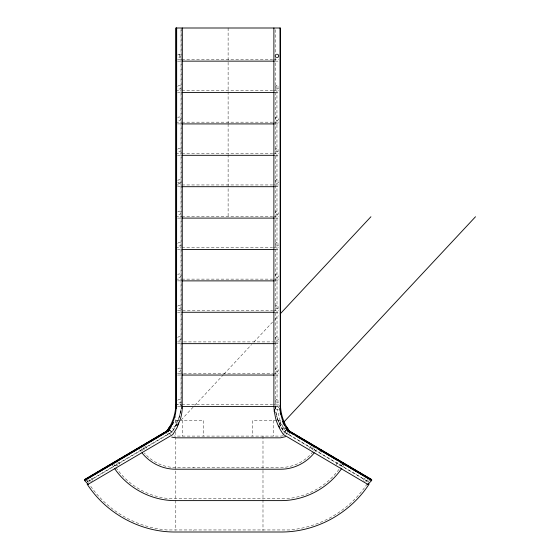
<?xml version="1.0" encoding="UTF-8"?>
<svg xmlns="http://www.w3.org/2000/svg" width="560" height="560" viewBox="0 0 560 560"><rect width="100%" height="100%" fill="white"/><g stroke="black" fill="none" stroke-linecap="round" stroke-linejoin="round"><path stroke-width="0.42" stroke-dasharray="2.8 2.1" d="M176.134 420.385L175.819 425.691L172.165 427.847M181.125 406.455L181.132 404.761L177.541 404.663M275.289 408.849C273.245 404.53 281.701 409.598 278.81 404.845M180.859 409.654L179.445 416.738L177.877 421.351M283.794 434.119L284.235 432.138L280.273 425.698L276.787 416.745M181.195 404.873L181.146 404.929A64.673 55.461 0 0 1 181.083 406.532M178.696 419.09L179.396 416.787A64.673 55.461 0 0 0 180.803 409.724M175.91 425.74L176.946 423.57M176.995 423.521L174.762 427.854M174.797 427.833L171.983 432.152L87.92 481.754L85.666 479.15M341.327 465.969L343.224 462.749M342.79 466.921L343.567 465.605M368.081 482.398L369.824 479.444M172.018 432.131L169.218 429.856M315.112 451.64L316.477 449.743M289.548 433.426L288.106 434.945M176.988 424.431L175.798 425.705L175.798 416.458M181.167 419.958L194.292 405.902M194.887 405.258L223.524 374.591M224.126 373.947L251.573 344.554M253.953 341.999L274.239 320.278M274.841 319.634L278.418 315.805M282.219 423.787L280.434 425.705L284.795 428.281M287.021 429.877L284.2 432.117L368.326 481.747L284.305 431.823L280.427 425.474M87.885 481.46L171.906 431.844L175.798 425.481L179.284 416.549A64.512 55.321 0 0 0 180.684 409.5M275.541 409.507L279.013 409.178L278.796 406.924M177.541 59.388L181.195 59.43M181.902 59.388L272.587 59.388M273.455 59.388L278.691 59.388M177.541 61.138L181.027 61.138M275.198 61.138L278.691 61.138M175.798 90.783L181.027 90.783M181.902 90.783L272.587 90.783M273.455 90.783L278.691 90.783M177.541 92.526L181.027 92.526M275.198 92.526L278.691 92.526M175.798 122.171L181.027 122.171M181.902 122.171L272.587 122.171M273.455 122.171L278.691 122.171M177.541 123.914L181.027 123.914M275.198 123.914L278.691 123.914M175.798 153.566L181.027 153.566M181.902 153.566L272.587 153.566M273.455 153.566L278.691 153.566M177.541 155.309L181.027 155.309M275.198 155.309L278.691 155.309M175.798 184.954L181.027 184.954M181.902 184.954L272.587 184.954M273.455 184.954L278.691 184.954M177.541 186.697L181.027 186.697M275.198 186.697L278.691 186.697M175.798 216.349L181.027 216.349M181.902 216.349L272.587 216.349M273.455 216.349L278.691 216.349M177.541 218.092L181.027 218.092M275.198 218.092L278.691 218.092M175.798 247.737L181.027 247.737M181.902 247.737L272.587 247.737M273.455 247.737L278.691 247.737M177.541 249.48L181.027 249.48M275.198 249.48L278.691 249.48M175.798 279.125L181.027 279.125M181.902 279.125L272.587 279.125M273.455 279.125L278.691 279.125M177.541 280.875L181.027 280.875M275.198 280.875L278.691 280.875M177.541 310.52L272.587 310.52M273.455 310.52L278.691 310.52M177.541 312.263L181.027 312.263M275.198 312.263L278.691 312.263M177.541 341.908L182.77 341.908M183.645 341.908L272.587 341.908M273.455 341.908L278.691 341.908M177.541 343.651L181.027 343.651M275.198 343.651L278.691 343.651M177.541 373.303L182.77 373.303M183.645 373.303L272.587 373.303M273.455 373.303L278.691 373.303M177.541 375.046L181.027 375.046M275.198 375.046L278.691 375.046M175.798 404.691L181.027 404.691L181.027 29.743M181.902 404.691L272.587 404.691M273.455 404.691L278.691 404.691M177.541 406.434L181.027 406.434M275.198 406.434L278.691 406.434M175.798 420.385L178.626 420.385M179.452 420.385L203.7 420.385L203.7 436.086M276.773 420.385L252.532 420.385L252.532 436.086M277.606 420.385L280.434 420.385L280.434 425.705L280.091 420.385M319.333 450.716L322.322 452.48M341.775 463.953L344.771 465.724M275.135 407.253L275.345 408.919M168.119 434.945L166.677 433.426M275.156 407.288L275.121 405.72M139.748 449.743L141.113 451.64M113.379 463.393L114.898 465.969A72.695 72.695 0 0 0 169.365 498.645L286.86 498.645A72.695 72.695 0 0 0 340.417 467.334M111.888 464.296L113.435 466.921M86.842 480.179L88.585 483.14M280.119 420.623L277.277 409.346M276.192 414.393L276.836 416.794A63.917 55.216 -31 0 0 282.723 429.905M275.891 411.88L276.948 416.563A63.245 54.635 -31 0 0 279.391 423.318M275.779 412.104L276.248 414.463M275.464 408.716L275.198 56.777M277.053 407.022L276.941 85.547M275.198 29.743L275.198 53.284M273.455 420.385L273.455 436.086M262.99 436.086L262.99 530.705M228.116 28L228.116 123.046M228.116 123.914L228.116 153.566M228.116 154.434L228.116 216.349M193.235 467.474L193.235 467.922M193.235 498.862L193.235 499.317M193.235 530.257L193.235 530.705M182.77 420.385L182.77 436.086M181.146 28L181.146 404.929M179.284 54.159L179.284 57.645M175.798 431.809L175.798 530.257M177.772 243.376A1.743 1.743 0 0 1 180.404 242.914A1.743 1.743 0 0 1 180.404 245.588A1.743 1.743 0 0 1 177.772 245.119M177.772 149.205A1.743 1.743 0 0 1 180.404 148.743A1.743 1.743 0 0 1 180.404 151.41A1.743 1.743 0 0 1 177.772 150.948M278.628 338.877A1.743 1.743 0 0 1 275.947 339.85A1.743 1.743 0 0 1 275.947 336.994A1.743 1.743 0 0 1 278.628 337.974M177.772 337.547A1.743 1.743 0 0 1 180.404 337.085A1.743 1.743 0 0 1 180.404 339.759A1.743 1.743 0 0 1 177.772 339.297M367.171 483.854A104.118 104.118 0 0 1 289.632 529.949L166.593 529.949A104.118 104.118 0 0 1 90.013 485.268M278.628 401.653A1.743 1.743 0 0 1 275.947 402.633A1.743 1.743 0 0 1 275.947 399.777A1.743 1.743 0 0 1 278.628 400.75M177.772 400.33A1.743 1.743 0 0 1 180.404 399.868A1.743 1.743 0 0 1 180.404 402.542A1.743 1.743 0 0 1 177.772 402.073M285.663 430.85A62.433 53.935 -31 0 1 282.03 424.879M177.772 55.034A1.743 1.743 0 0 1 180.404 54.565A1.743 1.743 0 0 1 180.404 57.239A1.743 1.743 0 0 1 177.772 56.777M91.196 478.247A1.743 1.743 0 0 1 92.253 480.809M91.616 481.446A1.743 1.743 0 0 1 91.196 481.621M90.293 481.621A1.743 1.743 0 0 1 89.061 479.486M177.772 306.159A1.743 1.743 0 0 1 180.404 305.697A1.743 1.743 0 0 1 180.404 308.364A1.743 1.743 0 0 1 177.772 307.902M177.772 86.422A1.743 1.743 0 0 1 180.404 85.96A1.743 1.743 0 0 1 180.404 88.627A1.743 1.743 0 0 1 177.772 88.165M278.628 370.265A1.743 1.743 0 0 1 275.947 371.245A1.743 1.743 0 0 1 275.947 368.382A1.743 1.743 0 0 1 278.628 369.362M177.772 180.593A1.743 1.743 0 0 1 180.971 181.916M177.772 368.942A1.743 1.743 0 0 1 180.404 368.48A1.743 1.743 0 0 1 180.404 371.147A1.743 1.743 0 0 1 177.772 370.685M278.628 181.916A1.743 1.743 0 0 1 275.947 182.896A1.743 1.743 0 0 1 275.947 180.04A1.743 1.743 0 0 1 278.628 181.013M278.628 150.528A1.743 1.743 0 0 1 275.947 151.508A1.743 1.743 0 0 1 275.947 148.645A1.743 1.743 0 0 1 278.628 149.625M278.628 119.133A1.743 1.743 0 0 1 275.947 120.113A1.743 1.743 0 0 1 275.947 117.257A1.743 1.743 0 0 1 278.628 118.237M278.628 87.745A1.743 1.743 0 0 1 275.947 88.725A1.743 1.743 0 0 1 275.947 85.869A1.743 1.743 0 0 1 278.628 86.842M177.772 211.988A1.743 1.743 0 0 1 180.404 211.519A1.743 1.743 0 0 1 180.404 214.193A1.743 1.743 0 0 1 177.772 213.731M278.628 244.699A1.743 1.743 0 0 1 275.947 245.679A1.743 1.743 0 0 1 275.947 242.823A1.743 1.743 0 0 1 278.628 243.796M315.014 448.791A41.272 41.272 0 0 1 313.74 450.632M312.837 451.822A41.272 41.272 0 0 1 284.088 467.348L172.137 467.348A41.272 41.272 0 0 1 145.831 454.643M144.816 446.292A1.743 1.743 0 0 1 146.503 448.483M144.361 449.715A1.743 1.743 0 0 1 143.304 447.16M181.027 404.726A64.512 55.321 0 0 1 180.964 406.315M288.183 432.341A9.849 9.849 0 0 1 285.523 434.679M283.073 435.729A9.849 9.849 0 0 1 280.434 436.086L175.798 436.086A9.849 9.849 0 0 1 174.027 435.925M278.628 307.482A1.743 1.743 0 0 1 275.947 308.462A1.743 1.743 0 0 1 275.947 305.606A1.743 1.743 0 0 1 278.628 306.579M278.628 276.094A1.743 1.743 0 0 1 275.947 277.067A1.743 1.743 0 0 1 275.947 274.211A1.743 1.743 0 0 1 278.628 275.191M278.628 213.311A1.743 1.743 0 0 1 275.947 214.284A1.743 1.743 0 0 1 275.947 211.428A1.743 1.743 0 0 1 278.628 212.408M177.772 274.771A1.743 1.743 0 0 1 180.404 274.302A1.743 1.743 0 0 1 180.404 276.976A1.743 1.743 0 0 1 177.772 276.514M286.027 430.325A1.743 1.743 0 0 1 282.828 430.745M282.653 430.325A1.743 1.743 0 0 1 284.788 428.19M340.13 463.533A1.743 1.743 0 0 1 339.318 465.493M336.938 464.856A1.743 1.743 0 0 1 337.995 462.301M312.921 447.16A1.743 1.743 0 0 1 311.409 449.778M309.729 448.483A1.743 1.743 0 0 1 311.409 446.292M367.171 479.486A1.743 1.743 0 0 1 365.939 481.621M365.036 481.621A1.743 1.743 0 0 1 364.616 481.446M363.804 480.389A1.743 1.743 0 0 1 365.484 478.191M177.772 117.81A1.743 1.743 0 0 1 180.404 117.348A1.743 1.743 0 0 1 180.404 120.022A1.743 1.743 0 0 1 177.772 119.56M145.327 454.097A41.272 41.272 0 0 1 144.34 452.977M142.485 450.632A41.272 41.272 0 0 1 141.211 448.791M172.347 428.176A1.743 1.743 0 0 1 173.131 431.088A1.743 1.743 0 0 1 170.212 430.311M117.782 462.238A1.743 1.743 0 0 1 119.287 464.856M117.782 465.731A1.743 1.743 0 0 1 116.095 463.533M116.27 463.113A1.743 1.743 0 0 1 116.543 462.749M170.709 434.679A9.849 9.849 0 0 1 168.63 433.013"/><path stroke-width="0.84" d="M182.336 28L182.217 408.982A65.66 56.301 0 0 1 180.551 418.607L176.995 427.721L172.774 434.581L88.319 484.176M88.34 484.393L84.497 480.41L168.287 431.018M176.232 28L176.12 408.653A59.556 51.065 0 0 1 174.608 417.382L172.354 423.626L168.07 431.109M176.561 408.45L176.666 28M181.783 408.73L181.86 407.05M273.889 28L273.889 406.329L274.246 411.285L275.702 418.579A65.856 56.896 -31 0 0 281.771 432.096L283.479 434.623L367.857 484.4L371.707 480.459L288.239 431.221L287.161 429.625A59.962 51.8 -31 0 1 281.631 417.326L279.741 409.038M280.315 410.704L279.993 28M84.497 480.41L85.554 479.325L169.218 429.856L85.554 479.325M371.707 480.424L370.678 479.164L287.021 429.877L287.875 431.2L293.895 434.756M170.345 427.56L172.76 423.535L172.361 423.57M274.246 411.285L274.68 411.033L274.519 409.402M370.678 479.346L287.14 430.059L285.894 428.218M177.646 425.152L178.584 422.905M172.494 424.452L173.467 422.415M176.232 60.2L176.666 60.109M169.603 426.93L167.076 430.85A46.613 46.613 0 0 0 175.798 404.691M171.024 427.077L168.42 431.109L85.568 479.99M168.42 431.109L169.106 430.031M167.076 430.85L168.98 427.945M341.81 468.286C328.601 487.921 305.48 500.367 281.82 500.612L174.405 500.612C150.745 500.367 127.631 487.921 114.422 468.286M369.103 484.092C350.392 512.988 316.967 531.664 282.499 532L173.733 532C139.258 531.664 105.833 512.988 87.122 484.092M314.209 452.9C306.334 462.896 293.888 469.112 281.148 469.217L175.084 469.217C162.344 469.112 149.898 462.896 142.023 452.9M280.21 313.887L370.923 216.748M283.416 422.513L475.51 216.748M368.095 483.847L367.857 484.4M287.875 431.2L288.239 431.221M84.462 479.591L168.532 429.996M285.495 436.674L280.469 437.829L175.756 437.829L171.696 437.087M181.902 61.138L274.33 61.138M181.902 92.526L274.33 92.526M181.902 123.914L274.33 123.914M181.902 155.309L274.33 155.309M181.902 186.697L274.33 186.697M181.902 218.092L274.33 218.092M181.902 249.48L274.33 249.48M181.902 280.875L274.33 280.875M181.902 312.263L274.33 312.263M181.902 343.651L274.33 343.651M181.902 375.046L274.33 375.046M181.902 406.434L274.33 406.434M279.727 408.282L280.105 408.436M176.666 406.112L176.232 406.315M371.763 479.591L289.149 430.85L286.629 426.93L289.149 430.85A46.613 46.613 0 0 1 280.434 404.691M295.4 435.645L315.714 447.629M317.219 448.518L337.533 460.502M339.038 461.391L371.392 480.473M280.217 412.776L280.511 414.26M280.434 406.434L280.434 28L175.798 28L175.798 408.898M180.516 182.7A1.743 1.743 0 0 1 178.052 182.7M277.396 54.222A1.743 1.743 0 0 1 277.396 57.589M276.493 57.589A1.743 1.743 0 0 1 276.493 54.222M286.762 429.555A60.27 52.066 -31 0 1 285.964 428.274M284.501 425.628A60.27 52.066 -31 0 1 283.521 423.584M283.213 422.891A60.27 52.066 -31 0 1 282.646 421.491M279.692 427.42A65.324 56.434 -31 0 1 278.971 425.95"/></g></svg>
